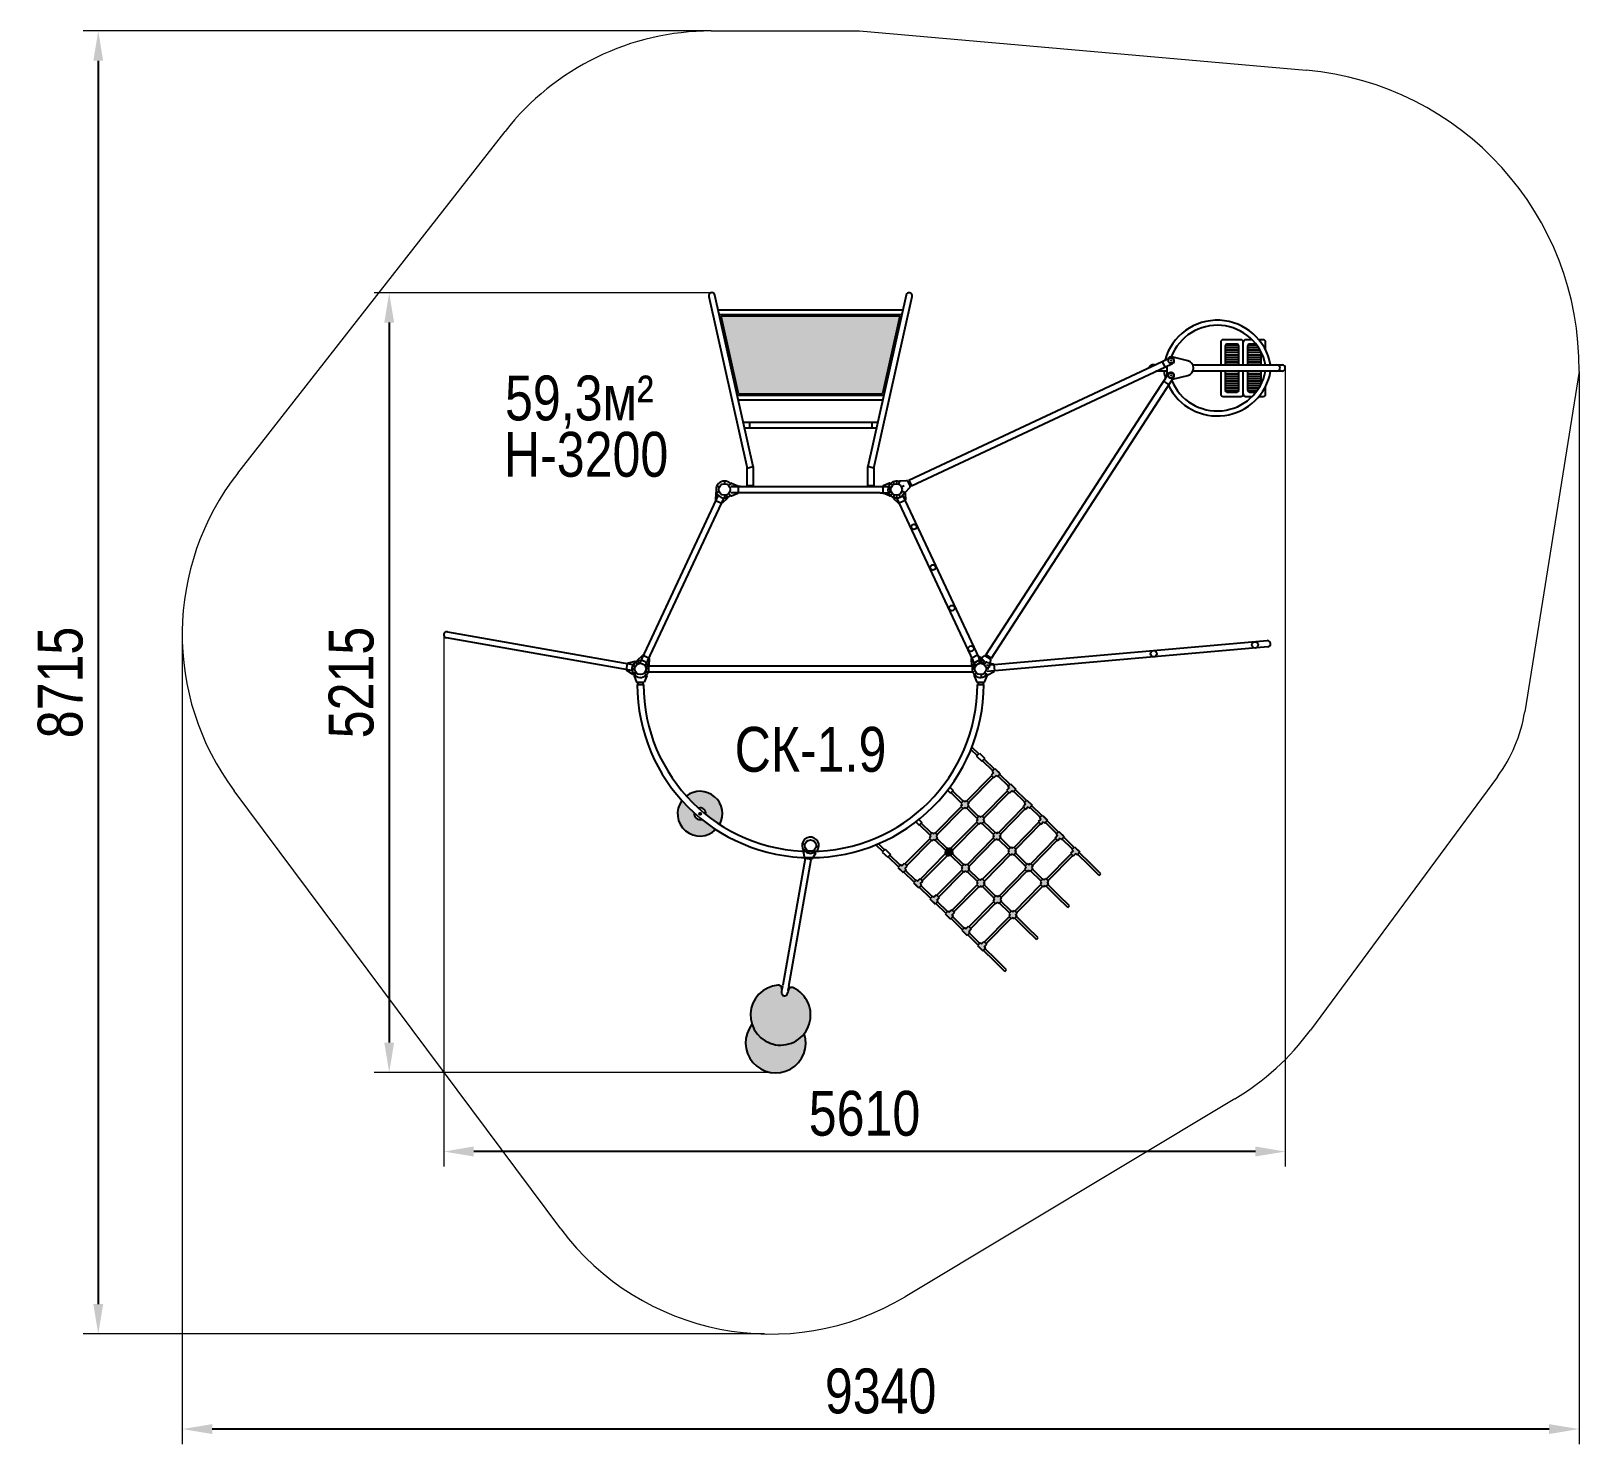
# Model space of a CAD drawing. Header units: millimetres. Extents: x -5058 to 5296, y -4404 to 5047.
import ezdxf

# ---------------------------------------------------------------- set-up
doc = ezdxf.new("R2010")
doc.units = ezdxf.units.MM
for name, color, linetype in [('DIKOM_АРТИКУЛ', 7, 'Continuous'), ('DIKOM_ЗОНА', 80, 'Continuous'), ('DIKOM_ОБЪЕКТ', 7, 'Continuous'), ('DIKOM_РАЗМЕР_ЗОНА', 7, 'Continuous'), ('DIKOM_РАЗМЕР_ОБЪЕКТА', 7, 'Continuous')]:
    doc.layers.add(name, color=color, linetype=linetype)
doc.styles.add('style1', font='arial.ttf', dxfattribs={"width": 0.8})
doc.dimstyles.new('1-50', dxfattribs={"dimtxt": 300, "dimasz": 200, "dimexe": 100, "dimexo": 0, "dimgap": 100, "dimtad": 1, "dimdec": 0, "dimtxsty": 'style1', "dimcen": 0, "dimclrd": 7, "dimclre": 7, "dimadec": 1, "dimazin": 2, "dimtfac": 1, "dimtdec": 0, "dimtmove": 0, "dimatfit": 3, "dimfxl": 0, "dimlwd": 25, "dimlwe": 18, "dimarcsym": 0})

# ---------------------------------------------------------------- blocks, each defined once
blk = doc.blocks.new('*D0')
at = {"layer": 'Defpoints', "color": 0, "transparency": 16777216}
for p in [(5296, 2769), (-4046, 1031), (-4046, -4304)]:
    blk.add_point(p, dxfattribs=at)
at = {"layer": 'DIKOM_РАЗМЕР_ЗОНА', "color": 7, "lineweight": 18, "transparency": 16777216}
for p, q in [((5296, 2769), (5296, -4404)), ((-4046, 1031), (-4046, -4404))]:
    blk.add_line(p, q, dxfattribs=at)
at = {"layer": 'DIKOM_РАЗМЕР_ЗОНА', "color": 7, "lineweight": 25, "transparency": 16777216}
blk.add_line((5096, -4304), (-3846, -4304), dxfattribs=at)
at = {"layer": 'DIKOM_РАЗМЕР_ЗОНА', "color": 7, "transparency": 16777216}
for points in [[(-3846, -4271), (-3846, -4337), (-4046, -4304)], [(5096, -4271), (5096, -4337), (5296, -4304)]]:
    blk.add_solid(points, dxfattribs=at)
at = {"layer": 'DIKOM_РАЗМЕР_ЗОНА', "color": 0, "transparency": 16777216, "insert": (625, -4051), "char_height": 300, "attachment_point": 5, "style": 'style1'}
blk.add_mtext('9340', dxfattribs=at)
blk = doc.blocks.new('*D1')
at = {"layer": 'Defpoints', "color": 0, "transparency": 16777216}
for p in [(3331, 2792), (-2296, 1011), (-2296, -2448)]:
    blk.add_point(p, dxfattribs=at)
at = {"layer": 'DIKOM_РАЗМЕР_ОБЪЕКТА', "color": 7, "lineweight": 18, "transparency": 16777216}
for p, q in [((3331, 2792), (3331, -2548)), ((-2296, 1011), (-2296, -2548))]:
    blk.add_line(p, q, dxfattribs=at)
at = {"layer": 'DIKOM_РАЗМЕР_ОБЪЕКТА', "color": 7, "lineweight": 25, "transparency": 16777216}
blk.add_line((3131, -2448), (-2096, -2448), dxfattribs=at)
at = {"layer": 'DIKOM_РАЗМЕР_ОБЪЕКТА', "color": 7, "transparency": 16777216}
for points in [[(-2096, -2414), (-2096, -2481), (-2296, -2448)], [(3131, -2414), (3131, -2481), (3331, -2448)]]:
    blk.add_solid(points, dxfattribs=at)
at = {"layer": 'DIKOM_РАЗМЕР_ОБЪЕКТА', "color": 0, "transparency": 16777216, "insert": (517, -2194), "char_height": 300, "attachment_point": 5, "style": 'style1'}
blk.add_mtext('5610', dxfattribs=at)
blk = doc.blocks.new('*D2')
at = {"layer": 'Defpoints', "color": 0, "transparency": 16777216}
for p in [(-509, 3296), (-2662, -1919), (-112, -1919)]:
    blk.add_point(p, dxfattribs=at)
at = {"layer": 'DIKOM_РАЗМЕР_ОБЪЕКТА', "color": 7, "lineweight": 18, "transparency": 16777216}
for p, q in [((-509, 3296), (-2762, 3296)), ((-112, -1919), (-2762, -1919))]:
    blk.add_line(p, q, dxfattribs=at)
at = {"layer": 'DIKOM_РАЗМЕР_ОБЪЕКТА', "color": 7, "lineweight": 25, "transparency": 16777216}
blk.add_line((-2662, 3096), (-2662, -1719), dxfattribs=at)
at = {"layer": 'DIKOM_РАЗМЕР_ОБЪЕКТА', "color": 7, "transparency": 16777216}
for points in [[(-2695, 3096), (-2629, 3096), (-2662, 3296)], [(-2695, -1719), (-2629, -1719), (-2662, -1919)]]:
    blk.add_solid(points, dxfattribs=at)
at = {"layer": 'DIKOM_РАЗМЕР_ОБЪЕКТА', "color": 0, "transparency": 16777216, "insert": (-2915, 689), "char_height": 300, "attachment_point": 5, "rotation": 90, "style": 'style1'}
blk.add_mtext('5215', dxfattribs=at)
blk = doc.blocks.new('*D3')
at = {"layer": 'Defpoints', "color": 0, "transparency": 16777216}
for p in [(-509, 5047), (-4608, -3668), (-153, -3668)]:
    blk.add_point(p, dxfattribs=at)
at = {"layer": 'DIKOM_РАЗМЕР_ЗОНА', "color": 7, "lineweight": 18, "transparency": 16777216}
for p, q in [((-509, 5047), (-4708, 5047)), ((-153, -3668), (-4708, -3668))]:
    blk.add_line(p, q, dxfattribs=at)
at = {"layer": 'DIKOM_РАЗМЕР_ЗОНА', "color": 7, "lineweight": 25, "transparency": 16777216}
blk.add_line((-4608, 4847), (-4608, -3468), dxfattribs=at)
at = {"layer": 'DIKOM_РАЗМЕР_ЗОНА', "color": 7, "transparency": 16777216}
for points in [[(-4641, 4847), (-4575, 4847), (-4608, 5047)], [(-4641, -3468), (-4575, -3468), (-4608, -3668)]]:
    blk.add_solid(points, dxfattribs=at)
at = {"layer": 'DIKOM_РАЗМЕР_ЗОНА', "color": 0, "transparency": 16777216, "insert": (-4861, 689), "char_height": 300, "attachment_point": 5, "rotation": 90, "style": 'style1'}
blk.add_mtext('8715', dxfattribs=at)

msp = doc.modelspace()

# ---------------------------------------------------------------- hatches: boundary and pattern name
at = {"layer": 'DIKOM_ЗОНА'}
h = msp.add_hatch(dxfattribs=at)
h.set_pattern_fill('LINE', scale=5)
h.set_pattern_definition([(0, (-4590, -4310), (0, 15.875), [])])
h.paths.add_polyline_path([(3019.9, 2941.8, 0.4142136), (3009.9, 2951.8), (2939.9, 2951.8, 0.4142136), (2929.9, 2941.8), (2929.9, 2812.8), (3019.9, 2812.8)])
h.paths.add_polyline_path([(3019.9, 2770.8), (2929.9, 2770.8), (2929.9, 2641.8, 0.4142136), (2939.9, 2631.8), (3009.9, 2631.8, 0.4142136), (3019.9, 2641.8)])
h.paths.add_polyline_path([(3079.9, 2641.8, 0.4142136), (3089.9, 2631.8), (3135.8, 2631.8, 0.0484476), (3169.9, 2685.5), (3169.9, 2770.8), (3079.9, 2770.8)])
h.paths.add_polyline_path([(3079.9, 2812.8), (3169.9, 2812.8), (3169.9, 2898.1, 0.0484476), (3135.8, 2951.8), (3089.9, 2951.8, 0.4142136), (3079.9, 2941.8)])
at = {"layer": 'DIKOM_ОБЪЕКТ'}
for points in [[(-441.9, 3138.3), (-326.1, 2620), (637.1, 2620), (752.9, 3138.3)], [(1063.8, -444.4), (1054, -454.4), (1072.5, -472.6), (1082.3, -462.6), (1090.9, -471), (1109.1, -452.5), (1100.6, -444.1), (1110.4, -434.1), (1091.8, -415.9), (1082, -425.8), (1073.5, -417.4), (1055.2, -436)]]:
    msp.add_hatch(color=256, dxfattribs=at).paths.add_polyline_path(points)
h = msp.add_hatch(color=256, dxfattribs=at)
h.paths.add_polyline_path([(749.2, -555.9), (767.8, -574.1), (776.3, -582.5), (794.6, -564), (786, -555.6), (802.8, -538.4), (784.3, -520.2), (767.5, -537.3), (758.9, -528.9), (740.7, -547.5)])
h.paths.add_polyline_path([(978, -360.1), (986.6, -368.5), (1004.8, -350), (996.3, -341.6), (1006.1, -331.6), (987.5, -313.4), (977.7, -323.4), (969.2, -314.9), (950.9, -333.5), (959.5, -341.9), (949.7, -351.9), (968.2, -370.1)])
h.paths.add_polyline_path([(1161.1, -119.6), (1169.7, -128), (1159.8, -138), (1178.4, -156.2), (1188.2, -146.2), (1196.8, -154.6), (1215, -136.1), (1206.4, -127.7), (1216.2, -117.7), (1197.7, -99.5), (1187.9, -109.5), (1179.3, -101)])
h.paths.add_polyline_path([(1379.9, 86), (1363.1, 68.9), (1381.6, 50.6), (1398.5, 67.8), (1407, 59.4), (1425.2, 77.9), (1416.7, 86.3), (1398.1, 104.5), (1389.6, 112.9), (1371.4, 94.4)])
h.paths.add_polyline_path([(1521, -16.2), (1502.4, 2), (1493.9, 10.5), (1475.7, -8.1), (1484.2, -16.5), (1467.4, -33.6), (1485.9, -51.8), (1502.8, -34.7), (1511.3, -43.1), (1529.5, -24.6)])
h.paths.add_polyline_path([(1302, -202), (1292.2, -211.9), (1283.6, -203.5), (1265.4, -222.1), (1274, -230.5), (1264.1, -240.5), (1282.7, -258.7), (1292.5, -248.7), (1301.1, -257.1), (1319.3, -238.6), (1310.7, -230.2), (1320.5, -220.2)])
h.paths.add_polyline_path([(888.6, -622.7), (871.8, -639.8), (863.2, -631.4), (845, -650), (853.5, -658.4), (872.1, -676.6), (880.6, -685), (898.9, -666.5), (890.3, -658.1), (907.1, -640.9)])
h.paths.add_polyline_path([(963.2, -766.1), (981.8, -784.4), (990.3, -792.8), (1008.5, -774.2), (1000, -765.8), (1016.8, -748.7), (998.3, -730.5), (981.4, -747.6), (972.9, -739.2), (954.7, -757.7)])
h.paths.add_polyline_path([(1192, -570.4), (1200.6, -578.8), (1218.8, -560.2), (1210.2, -551.8), (1220.1, -541.9), (1201.5, -523.6), (1191.7, -533.6), (1183.1, -525.2), (1164.9, -543.8), (1173.5, -552.2), (1163.7, -562.1), (1182.2, -580.4)])
h.paths.add_polyline_path([(1375.1, -329.9), (1383.6, -338.3), (1373.8, -348.3), (1392.4, -366.5), (1402.2, -356.5), (1410.8, -364.9), (1429, -346.4), (1420.4, -337.9), (1430.2, -328), (1411.7, -309.7), (1401.9, -319.7), (1393.3, -311.3)])
h.paths.add_polyline_path([(1630.7, -124), (1612.1, -105.7), (1603.6, -97.3), (1585.3, -115.9), (1593.9, -124.3), (1577.1, -141.4), (1595.6, -159.6), (1612.5, -142.5), (1621, -150.9), (1639.2, -132.4)])
h.paths.add_polyline_path([(1714.4, -242.7), (1723, -251.1), (1741.2, -232.6), (1732.6, -224.1), (1714.1, -205.9), (1705.5, -197.5), (1687.3, -216.1), (1695.9, -224.5), (1679.1, -241.6), (1697.6, -259.8)])
h.paths.add_polyline_path([(1826.4, -352.8), (1835, -361.2), (1853.2, -342.6), (1844.7, -334.2), (1826.1, -316), (1817.6, -307.6), (1799.3, -326.1), (1807.9, -334.5), (1791.1, -351.7), (1809.6, -369.9)])
h.paths.add_polyline_path([(1930, -454.5), (1938.6, -463), (1956.8, -444.4), (1948.3, -436), (1929.7, -417.8), (1921.1, -409.4), (1902.9, -427.9), (1911.5, -436.3), (1894.7, -453.4), (1913.2, -471.7)])
h.paths.add_polyline_path([(1719.8, -668.5), (1728.3, -676.9), (1746.6, -658.4), (1738, -650), (1747.8, -640), (1729.3, -621.8), (1719.4, -631.8), (1710.9, -623.4), (1692.7, -641.9), (1701.2, -650.3), (1691.4, -660.3), (1710, -678.5)])
h.paths.add_polyline_path([(1625.7, -520), (1615.9, -530), (1607.3, -521.6), (1589.1, -540.1), (1597.6, -548.5), (1587.8, -558.5), (1606.4, -576.7), (1616.2, -566.7), (1624.7, -575.2), (1643, -556.6), (1634.4, -548.2), (1644.2, -538.2)])
h.paths.add_polyline_path([(1513.7, -409.9), (1503.8, -419.9), (1495.3, -411.5), (1477.1, -430), (1485.6, -438.5), (1475.8, -448.4), (1494.3, -466.7), (1504.2, -456.7), (1512.7, -465.1), (1530.9, -446.5), (1522.4, -438.1), (1532.2, -428.1)])
h.paths.add_polyline_path([(1294, -670.6), (1302.6, -679), (1320.8, -660.4), (1312.2, -652), (1322, -642), (1303.5, -623.8), (1293.7, -633.8), (1285.1, -625.4), (1266.9, -643.9), (1275.4, -652.4), (1265.6, -662.3), (1284.2, -680.6)])
h.paths.add_polyline_path([(1406, -780.6), (1414.6, -789.1), (1432.8, -770.5), (1424.2, -762.1), (1434, -752.1), (1415.5, -733.9), (1405.7, -743.9), (1397.1, -735.5), (1378.9, -754), (1387.5, -762.4), (1377.7, -772.4), (1396.2, -790.6)])
h.paths.add_polyline_path([(1491.1, -864.2), (1481.2, -874.2), (1499.8, -892.4), (1509.6, -882.4), (1518.2, -890.8), (1536.4, -872.3), (1527.8, -863.9), (1537.6, -853.9), (1519.1, -835.7), (1509.3, -845.7), (1500.7, -837.2), (1482.5, -855.8)])
h.paths.add_polyline_path([(1317.6, -1077.9), (1334.4, -1060.8), (1315.8, -1042.5), (1299, -1059.6), (1290.5, -1051.2), (1272.2, -1069.8), (1280.8, -1078.2), (1299.3, -1096.4), (1307.9, -1104.8), (1326.1, -1086.3)])
h.paths.add_polyline_path([(1195.4, -957.9), (1186.9, -949.5), (1168.6, -968), (1177.2, -976.4), (1195.8, -994.6), (1204.3, -1003), (1222.5, -984.5), (1214, -976.1), (1230.8, -959), (1212.3, -940.7)])
h.paths.add_polyline_path([(1100.2, -830.7), (1083.4, -847.8), (1074.9, -839.4), (1056.6, -857.9), (1065.2, -866.3), (1083.7, -884.6), (1092.3, -893), (1110.5, -874.4), (1102, -866), (1118.8, -848.9)])
h = msp.add_hatch(color=256, dxfattribs=at)
h.paths.add_polyline_path([(-451.3, -260.7), (-444.6, -246.7), (-439.4, -232.2), (-435.7, -217.1), (-433.5, -201.8), (-433, -186.3), (-434, -170.9), (-436.6, -155.6), (-440.8, -140.7), (-446.5, -126.3), (-453.7, -112.6), (-462.3, -99.6), (-472.1, -87.7), (-483.1, -76.8), (-495.2, -67.1), (-508.2, -58.7), (-522, -51.7), (-536.4, -46.1), (-551.4, -42.1), (-566.7, -39.6), (-582.1, -38.7), (-597.6, -39.4), (-612.9, -41.7), (-627.9, -45.6), (-642.4, -51), (-656.3, -57.9), (-669.4, -66.1), (-674.7, -70), (-645.9, -100.9), (-615.9, -130.7), (-594.6, -150.5), (-586.8, -148.9), (-578.8, -148.9), (-571, -150.5), (-563.6, -153.7), (-557.1, -158.2), (-551.5, -164), (-547.2, -170.7), (-544.4, -178.2), (-543, -186.1), (-543.3, -194), (-543.3, -194.2), (-509.9, -220.1), (-475.5, -244.6)])
h.paths.add_polyline_path([(-570.1, -226.6), (-577.9, -228.4), (-585.9, -228.6), (-593.8, -227.2), (-601.2, -224.3), (-607.9, -220), (-613.6, -214.4), (-618.1, -207.8), (-621.2, -200.4), (-622.8, -192.6), (-622.7, -184.6), (-622.4, -182), (-653.7, -152.5), (-684, -121.9), (-704.1, -100.2), (-712.5, -113.2), (-719.6, -126.9), (-725.3, -141.4), (-729.4, -156.3), (-732, -171.6), (-732.9, -187), (-732.3, -202.5), (-730.1, -217.8), (-726.3, -232.8), (-721, -247.4), (-714.2, -261.3), (-706, -274.4), (-696.6, -286.7), (-685.8, -297.9), (-674, -307.9), (-661.3, -316.7), (-647.7, -324), (-633.4, -330), (-618.5, -334.4), (-603.3, -337.3), (-587.9, -338.6), (-572.4, -338.3), (-557, -336.5), (-541.9, -333), (-527.3, -328), (-513.2, -321.5), (-499.9, -313.6), (-487.4, -304.4), (-476.5, -294.4), (-512.2, -270.3), (-546.9, -244.8)])
h = msp.add_hatch(color=256, dxfattribs=at)
h.paths.add_polyline_path([(114.5, -1658.7), (124.9, -1644), (133.9, -1628.5), (141.6, -1612.3), (147.7, -1595.4), (152.3, -1578.1), (155.3, -1560.4), (156.8, -1542.5), (156.7, -1524.6), (154.9, -1506.7), (151.6, -1489.1), (146.7, -1471.8), (140.3, -1455.1), (132.5, -1439), (123.2, -1423.6), (112.6, -1409.1), (100.7, -1395.7), (87.7, -1383.3), (73.7, -1372.1), (58.7, -1362.3), (42.9, -1353.8), (41.2, -1353), (35.1, -1351), (28.8, -1350.6), (22.7, -1351.9), (17, -1354.6), (12.1, -1358.7), (8.5, -1363.8), (6.2, -1369.7), (5.9, -1371.2), (3.7, -1383.8), (3.7, -1383.8), (1.8, -1390.4), (-1.3, -1396.3), (-5.5, -1401.1), (-10.4, -1404.5), (-15.8, -1406.3), (-21.3, -1406.3), (-26.5, -1404.6), (-31, -1401.2), (-34.6, -1396.4), (-37, -1390.6), (-38.1, -1384), (-37.8, -1377.2), (-37.7, -1376.6), (-35.4, -1364), (-35.1, -1357.6), (-36.4, -1351.5), (-39.2, -1345.8), (-43.3, -1341), (-48.5, -1337.4), (-54.5, -1335.2), (-60.7, -1334.6), (-62.3, -1334.7), (-80.1, -1337.1), (-97.6, -1341.1), (-114.6, -1346.6), (-131.2, -1353.6), (-147, -1362.1), (-162, -1371.9), (-176, -1383), (-189.1, -1395.4), (-200.9, -1408.8), (-211.6, -1423.3), (-220.9, -1438.6), (-228.8, -1454.7), (-235.2, -1471.5), (-240.1, -1488.7), (-243.5, -1506.3), (-245.2, -1524.2), (-245.4, -1542.1), (-244, -1560), (-241, -1577.7), (-236.4, -1595), (-230.3, -1611.9), (-222.7, -1628.2), (-213.7, -1643.7), (-203.4, -1658.4), (-191.8, -1672), (-179, -1684.6), (-165.2, -1696), (-150.4, -1706.2), (-134.7, -1714.9), (-118.3, -1722.3), (-101.4, -1728.1), (-84, -1732.4), (-66.2, -1735.2), (-48.3, -1736.3), (-30.4, -1735.9), (-12.6, -1733.9), (5, -1730.2), (22.2, -1725.1), (38.8, -1718.4), (54.8, -1710.3), (70, -1700.7), (84.3, -1689.9), (97.6, -1677.8), (109.7, -1664.6)])
h.paths.add_polyline_path([(114.5, -1658.7), (102.9, -1672.3), (90.1, -1684.9), (76.2, -1696.3), (61.4, -1706.4), (45.7, -1715.1), (29.4, -1722.4), (12.4, -1728.2), (-5, -1732.5), (-22.8, -1735.2), (-40.7, -1736.3), (-58.6, -1735.9), (-76.4, -1733.8), (-94, -1730.1), (-111.2, -1724.9), (-127.8, -1718.2), (-143.8, -1710.1), (-159, -1700.5), (-173.2, -1689.6), (-186.5, -1677.5), (-198.6, -1664.3), (-209.5, -1650.1), (-219.1, -1634.9), (-227.3, -1618.9), (-234, -1602.3), (-235.8, -1596.9), (-246.2, -1611.5), (-255.2, -1627), (-262.8, -1643.3), (-269, -1660.1), (-273.6, -1677.5), (-276.6, -1695.2), (-278.1, -1713), (-277.9, -1731), (-276.2, -1748.8), (-272.9, -1766.5), (-268, -1783.7), (-261.6, -1800.5), (-253.7, -1816.6), (-244.5, -1832), (-233.9, -1846.4), (-222, -1859.9), (-209, -1872.3), (-195, -1883.4), (-180, -1893.3), (-164.2, -1901.8), (-147.7, -1908.8), (-130.6, -1914.4), (-113.1, -1918.4), (-95.4, -1920.8), (-77.5, -1921.7), (-59.5, -1920.9), (-41.7, -1918.5), (-24.2, -1914.6), (-7.2, -1909.2), (9.4, -1902.2), (25.2, -1893.8), (40.3, -1884), (54.4, -1872.9), (67.4, -1860.6), (79.3, -1847.2), (90, -1832.8), (99.3, -1817.4), (107.3, -1801.4), (113.7, -1784.6), (118.7, -1767.4), (122.1, -1749.8), (123.9, -1731.9), (124.2, -1714), (122.8, -1696.1), (119.8, -1678.4), (115.3, -1661.1)])

# ---------------------------------------------------------------- linework, layer by layer
at = {"layer": 'DIKOM_ЗОНА', "color": 3, "lineweight": 15}
for p, q in [((-509, 5046.6), (483.2, 5046.6)), ((483.2, 5046.6), (3471.1, 4784.1)), ((-3674.9, 2089.4), (-1887.4, 4374.8)), ((5295.9, 2768.6), (4932.7, 493.6)), ((4749.7, 57.4), (3500.3, -1635.2)), ((-1514.9, -2964.7), (-3699.4, -34.8)), ((2992.8, -2096.4), (788.5, -3419.2))]:
    msp.add_line(p, q, dxfattribs=at)
for centre, radius, start, end in [((-509, 3296.6), 1750, 90, 141.96838), ((3296.1, 2791.8), 2000, 359.33613, 84.97939), ((-2296.5, 1011.3), 1750, 141.96838, 216.7088), ((3945.2, 651.3), 1000, 323.56612, 350.92783), ((2092.4, -595.8), 1750, 300.96732, 323.56612), ((-111.9, -1918.6), 1750, 216.7088, 300.96732)]:
    msp.add_arc(centre, radius, start, end, dxfattribs=at)
at = {"layer": 'DIKOM_ОБЪЕКТ'}
for p, q in [((-524.8, 3271), (-268.5, 2123.4)), ((-227.5, 2132.6), (-483.8, 3280.2)), ((794.8, 3280.2), (538.5, 2132.6)), ((579.5, 2123.4), (835.8, 3271)), ((-461.8, 3181.8), (772.8, 3181.8)), ((765.3, 3148.3), (-454.3, 3148.3)), ((752.9, 3138.3), (-441.9, 3138.3)), ((-326.1, 2620), (-441.9, 3138.3)), ((752.9, 3138.3), (637.1, 2620)), ((2899.9, 2965.8), (2899.9, 2812.8)), ((3033.9, 2981.8), (2915.9, 2981.8)), ((2929.9, 2941.8), (2929.9, 2812.8)), ((3009.9, 2951.8), (2939.9, 2951.8)), ((3019.9, 2812.8), (3019.9, 2941.8)), ((3049.9, 2812.8), (3049.9, 2965.8)), ((3109.2, 2981.8), (3065.9, 2981.8)), ((3079.9, 2812.8), (3079.9, 2941.8)), ((3135.8, 2951.8), (3089.9, 2951.8)), ((3183.9, 2981.8), (3154.6, 2981.8)), ((3199.9, 2913), (3199.9, 2965.8)), ((813, 2041.4), (2507.4, 2836.8)), ((830.9, 2003.4), (2525.7, 2799)), ((2456.2, 2812.8), (2440.8, 2812.8)), ((2507.4, 2836.8), (2558.5, 2860.8)), ((2507.9, 2837), (2525.7, 2799)), ((2519.4, 2812.8), (2519.3, 2812.8)), ((2525.7, 2799), (2576.3, 2822.8)), ((2542.4, 2741.8), (2542.4, 2806.8)), ((2679.2, 2840.4), (2573.3, 2866.1)), ((2712.8, 2812.8), (3310.2, 2812.8)), ((3169.9, 2812.8), (3169.9, 2898.1)), ((2423.5, 2558.8), (2549.8, 2753.2)), ((2458.4, 2535.4), (2585, 2730.3)), ((2542.4, 2770.8), (2465.6, 2770.8)), ((2553.4, 2681.7), (2518.2, 2704.6)), ((2577.3, 2718.4), (2679.2, 2743.2)), ((3310.2, 2770.8), (2712.8, 2770.8)), ((2899.9, 2770.8), (2899.9, 2617.8)), ((2929.9, 2770.8), (2929.9, 2641.8)), ((3019.9, 2641.8), (3019.9, 2770.8)), ((3049.9, 2617.8), (3049.9, 2770.8)), ((3079.9, 2641.8), (3079.9, 2770.8)), ((3169.9, 2685.5), (3169.9, 2770.8)), ((-334.1, 2610), (645.1, 2610)), ((-326.1, 2620), (637.1, 2620)), ((2915.9, 2601.8), (3033.9, 2601.8)), ((2939.9, 2631.8), (3009.9, 2631.8)), ((3065.9, 2601.8), (3109.2, 2601.8)), ((3089.9, 2631.8), (3135.8, 2631.8)), ((3154.6, 2601.8), (3183.9, 2601.8)), ((3199.9, 2617.8), (3199.9, 2670.6)), ((637.6, 2576.5), (-326.6, 2576.5)), ((1330.4, 875.6), (2423.5, 2558.8)), ((1365.6, 852.8), (2458.4, 2535.4)), ((604.2, 2426.9), (-293.2, 2426.9)), ((-285.7, 2393.4), (596.7, 2393.4)), ((-253.1, 2426.9), (-253.1, 2393.4)), ((566.1, 2426.9), (566.1, 2393.4)), ((-269, 2123.3), (-227, 2132.7)), ((-269, 2123.3), (-269, 2005.5)), ((-227, 2132.7), (-227, 2005.5)), ((580, 2123.3), (538, 2132.7)), ((538, 2132.7), (538, 2005.5)), ((580, 2123.3), (580, 2005.5)), ((-470.7, 2003.5), (-453.9, 1995.6)), ((-419.5, 2036), (-419.5, 2017.5)), ((-378, 2021), (-392.6, 2006.4)), ((-376.5, 2000.5), (687.5, 2000.5)), ((-311.5, 2000.5), (-376.5, 2000.5)), ((-373.6, 2021.9), (-331, 2004.5)), ((-328.5, 2000.8), (-328.5, 1958.2)), ((-269, 2070.5), (-269, 2005.5)), ((-269, 2005.5), (-227, 2005.5)), ((-264.7, 2005.5), (-264.7, 2000.5)), ((-231.2, 2005.5), (-264.7, 2005.5)), ((-231.2, 2005.5), (-231.2, 2000.5)), ((-227, 2070.5), (-227, 2005.5)), ((538, 2070.5), (538, 2005.5)), ((580, 2005.5), (538, 2005.5)), ((542.2, 2005.5), (542.2, 2000.5)), ((542.2, 2005.5), (575.7, 2005.5)), ((575.7, 2005.5), (575.7, 2000.5)), ((580, 2070.5), (580, 2005.5)), ((639.5, 2000.8), (639.5, 1958.2)), ((684.6, 2021.9), (642, 2004.5)), ((687.5, 1958.5), (687.5, 2000.5)), ((689, 2021), (703.6, 2006.4)), ((706.5, 2030.6), (714.4, 2013.9)), ((730.5, 2036), (730.5, 2017.5)), ((750.4, 2034.7), (743.4, 2015.2)), ((754, 2037.4), (800, 2039.8)), ((781.7, 2003.5), (764.9, 1995.6)), ((790, 1960.6), (821.3, 1994.5)), ((803.8, 2037.5), (821.9, 1998.9)), ((805.8, 2033.3), (814.8, 2037.6)), ((813, 2041.4), (830.9, 2003.4)), ((820, 2003), (829, 2007.3)), ((-460.8, 1940.9), (-987.6, 817.1)), ((-949.5, 799.3), (-422.7, 1923.1)), ((-477.4, 1956), (-479.7, 1910)), ((-477.4, 1906.1), (-438.8, 1888.1)), ((-474.7, 1959.5), (-455.2, 1966.6)), ((-400.6, 1920), (-434.4, 1888.7)), ((-419.5, 1941.5), (-419.5, 1923)), ((-399.5, 1924.3), (-406.6, 1943.8)), ((-378, 1938), (-392.6, 1952.6)), ((-311.5, 1958.5), (-376.5, 1958.5)), ((-373.6, 1937.1), (-331, 1954.5)), ((155.5, 1958.5), (-311.5, 1958.5)), ((622.5, 1958.5), (155.5, 1958.5)), ((622.5, 1958.5), (687.5, 1958.5)), ((684.6, 1937.1), (642, 1954.5)), ((696.1, 1963.4), (679.3, 1955.5)), ((689, 1938), (703.6, 1952.6)), ((710.5, 1924.3), (717.6, 1943.8)), ((711.6, 1920), (745.4, 1888.7)), ((730.5, 1941.5), (730.5, 1923)), ((1260.5, 799.3), (733.7, 1923.1)), ((746.6, 1945.1), (754.5, 1928.4)), ((788.4, 1906.1), (749.8, 1888.1)), ((785.7, 1959.5), (766.2, 1966.6)), ((785.7, 1959.6), (766.2, 1966.6)), ((771.8, 1940.9), (1298.6, 817.1)), ((788.4, 1956), (790.7, 1910)), ((-1028, 766.3), (-2279.4, 987)), ((-2272.2, 1028.3), (-1020.7, 807.6)), ((1334, 804.2), (3210.6, 968.9)), ((-1019.8, 829.2), (-1064.8, 819.5)), ((-1002, 834.7), (-994.9, 815.2)), ((-1000.9, 839), (-967.1, 870.3)), ((-962.7, 870.9), (-924.1, 852.9)), ((-924.1, 803), (-921.8, 849)), ((1235.1, 803), (1232.8, 849)), ((1273.7, 870.9), (1235.1, 852.9)), ((1311.9, 839), (1278.1, 870.3)), ((1280.8, 837), (1285.1, 816.7)), ((1282.4, 841.1), (1320.2, 867.4)), ((1313, 834.7), (1305.9, 815.2)), ((1360.4, 844.2), (1324.7, 867.4)), ((1328.5, 864.9), (1334, 873.3)), ((1365.6, 852.8), (1330.4, 875.6)), ((3214.3, 927.1), (1337.7, 762.3)), ((1353.5, 794.9), (1362.2, 840.1)), ((1356.6, 846.7), (1362.1, 855.1)), ((-1075.3, 774.3), (-1067.9, 816.3)), ((-1034.5, 745.7), (-1073.5, 770.2)), ((-1020, 779.5), (-1038.5, 779.5)), ((-1033.2, 803.5), (-1016.4, 795.6)), ((-1030.1, 745.8), (-1013.1, 757.7)), ((-1024.4, 733.6), (-1007, 691)), ((-1023.5, 738), (-1008.9, 752.6)), ((-1015.7, 827.6), (-1003.8, 810.6)), ((-939.6, 733.6), (-957, 691)), ((-940.5, 738), (-955.1, 752.6)), ((-947.6, 763.4), (-930.8, 755.5)), ((-926.8, 799.5), (-946.3, 792.4)), ((-925.5, 779.5), (-944, 779.5)), ((-939, 800.5), (1250, 800.5)), ((1250, 758.5), (-939, 758.5)), ((1255, 779.5), (1236.5, 779.5)), ((1237.8, 799.5), (1257.3, 792.4)), ((1250.6, 733.6), (1268, 691)), ((1251.5, 738), (1266.1, 752.6)), ((1296.3, 741.6), (1297.9, 723.2)), ((1330.8, 824.5), (1317.4, 808.6)), ((1335.4, 733.6), (1318, 691)), ((1334.5, 738), (1319.9, 752.6)), ((1338, 741.7), (1322.1, 755.1)), ((1350.5, 791.7), (1330.2, 787.4)), ((1349.5, 779.5), (1331, 779.5)), ((1335, 825.7), (1379, 812.1)), ((1342.4, 741.3), (1383.4, 762.3)), ((1381.8, 808.7), (1385.5, 766.2)), ((-960.7, 688.5), (-1003.3, 688.5)), ((-1003, 676.5), (-961, 676.5)), ((-998.8, 688.5), (-998.8, 676.5)), ((-965.2, 688.5), (-965.2, 676.5)), ((1314.3, 688.5), (1271.7, 688.5)), ((1272, 676.5), (1314, 676.5)), ((1276.2, 688.5), (1276.2, 676.5)), ((1309.8, 688.5), (1309.8, 676.5)), ((1229.1, 241.2), (1270.4, 200.6)), ((1235.5, 257.3), (1281.6, 212)), ((1266.9, 197.1), (1285.1, 215.6)), ((1285.1, 215.6), (1320.8, 180.6)), ((1266.9, 197.1), (1302.5, 162)), ((1302.5, 162), (1320.8, 180.6)), ((1374.9, 98), (1306, 165.6)), ((1386.1, 109.4), (1317.3, 177)), ((1371.4, 94.4), (1389.6, 112.9)), ((1389.6, 112.9), (1425.2, 77.9)), ((1398.1, 104.5), (1416.7, 86.3)), ((1201.3, -103), (1366.7, 65.4)), ((1378.1, 54.1), (1212.7, -114.2)), ((1379.9, 86), (1363.1, 68.9)), ((1363.1, 68.9), (1381.6, 50.6)), ((1371.4, 94.4), (1379.9, 86)), ((1398.5, 67.8), (1381.6, 50.6)), ((1398.5, 67.8), (1407, 59.4)), ((1407, 59.4), (1425.2, 77.9)), ((1479.2, -4.5), (1410.5, 62.9)), ((1490.4, 6.9), (1421.7, 74.3)), ((1475.7, -8.1), (1493.9, 10.5)), ((1493.9, 10.5), (1529.5, -24.6)), ((1502.4, 2), (1521, -16.2)), ((1072, -32.1), (1092.3, -52)), ((1087.8, -11.2), (1110.5, -33.4)), ((1110.5, -33.4), (1092.3, -52)), ((1164.6, -116), (1095.8, -48.4)), ((1175.8, -104.6), (1107, -37)), ((1179.3, -101), (1161.1, -119.6)), ((1179.3, -101), (1187.9, -109.5)), ((1187.9, -109.5), (1197.7, -99.5)), ((1197.7, -99.5), (1216.2, -117.7)), ((1305.6, -205.5), (1471, -37.1)), ((1482.4, -48.3), (1317, -216.7)), ((1484.2, -16.5), (1467.4, -33.6)), ((1467.4, -33.6), (1485.9, -51.8)), ((1475.7, -8.1), (1484.2, -16.5)), ((1502.8, -34.7), (1485.9, -51.8)), ((1502.8, -34.7), (1511.3, -43.1)), ((1511.3, -43.1), (1529.5, -24.6)), ((1588.9, -112.3), (1514.8, -39.6)), ((1600.1, -100.9), (1526, -28.2)), ((1585.3, -115.9), (1603.6, -97.3)), ((1603.6, -97.3), (1639.2, -132.4)), ((-591, -188.7), (-587, -181.7)), ((-587, -195.7), (-591, -188.7)), ((-587, -181.7), (-578.9, -181.7)), ((-578.9, -195.7), (-587, -195.7)), ((-578.9, -181.7), (-574.9, -188.7)), ((-574.9, -188.7), (-578.9, -195.7)), ((991.1, -316.9), (1163.4, -141.5)), ((1174.8, -152.7), (1002.5, -328.1)), ((1169.7, -128), (1159.8, -138)), ((1159.8, -138), (1178.4, -156.2)), ((1161.1, -119.6), (1169.7, -128)), ((1188.2, -146.2), (1178.4, -156.2)), ((1188.2, -146.2), (1196.8, -154.6)), ((1215, -136.1), (1196.8, -154.6)), ((1268.9, -218.5), (1200.3, -151.1)), ((1206.4, -127.7), (1216.2, -117.7)), ((1206.4, -127.7), (1215, -136.1)), ((1280.1, -207.1), (1211.5, -139.7)), ((1283.6, -203.5), (1265.4, -222.1)), ((1283.6, -203.5), (1292.2, -211.9)), ((1292.2, -211.9), (1302, -202)), ((1302, -202), (1320.5, -220.2)), ((1415.2, -313.2), (1580.7, -144.9)), ((1592.1, -156.1), (1426.7, -324.5)), ((1593.9, -124.3), (1577.1, -141.4)), ((1577.1, -141.4), (1595.6, -159.6)), ((1585.3, -115.9), (1593.9, -124.3)), ((1612.5, -142.5), (1595.6, -159.6)), ((1612.1, -105.7), (1630.7, -124)), ((1612.5, -142.5), (1621, -150.9)), ((1621, -150.9), (1639.2, -132.4)), ((1690.8, -212.5), (1624.5, -147.3)), ((1702, -201.1), (1635.7, -135.9)), ((1687.3, -216.1), (1705.5, -197.5)), ((1705.5, -197.5), (1741.2, -232.6)), ((1714.1, -205.9), (1732.6, -224.1)), ((859.4, -243.6), (882.1, -265.9)), ((864.7, -212.3), (865, -212.6)), ((880.1, -227.4), (900.3, -247.3)), ((900.3, -247.3), (882.1, -265.9)), ((954.4, -329.9), (885.6, -262.3)), ((965.6, -318.5), (896.8, -250.9)), ((1095.4, -419.4), (1267.7, -244)), ((1279.1, -255.2), (1106.8, -430.6)), ((1274, -230.5), (1264.1, -240.5)), ((1264.1, -240.5), (1282.7, -258.7)), ((1265.4, -222.1), (1274, -230.5)), ((1292.5, -248.7), (1282.7, -258.7)), ((1292.5, -248.7), (1301.1, -257.1)), ((1319.3, -238.6), (1301.1, -257.1)), ((1378.6, -326.3), (1304.6, -253.6)), ((1310.7, -230.2), (1320.5, -220.2)), ((1310.7, -230.2), (1319.3, -238.6)), ((1389.8, -314.9), (1315.8, -242.1)), ((1401.9, -319.7), (1411.7, -309.7)), ((1411.7, -309.7), (1430.2, -328)), ((1517.2, -413.4), (1682.6, -245.1)), ((1694, -256.3), (1528.6, -424.6)), ((1695.9, -224.5), (1679.1, -241.6)), ((1679.1, -241.6), (1697.6, -259.8)), ((1687.3, -216.1), (1695.9, -224.5)), ((1714.4, -242.7), (1697.6, -259.8)), ((1714.4, -242.7), (1723, -251.1)), ((1723, -251.1), (1741.2, -232.6)), ((1802.8, -322.6), (1726.5, -247.5)), ((1814.1, -311.1), (1737.7, -236.1)), ((1799.3, -326.1), (1817.6, -307.6)), ((1817.6, -307.6), (1853.2, -342.6)), ((118.1, -395.4), (99.9, -392.2)), ((211.1, -411.8), (192.9, -408.6)), ((593.6, -396), (639.7, -441.3)), ((609.6, -389.3), (650.9, -429.8)), ((787.8, -523.7), (953.2, -355.4)), ((964.7, -366.6), (799.3, -534.9)), ((959.5, -341.9), (949.7, -351.9)), ((949.7, -351.9), (968.2, -370.1)), ((969.2, -314.9), (950.9, -333.5)), ((950.9, -333.5), (959.5, -341.9)), ((978, -360.1), (968.2, -370.1)), ((969.2, -314.9), (977.7, -323.4)), ((977.7, -323.4), (987.5, -313.4)), ((978, -360.1), (986.6, -368.5)), ((1004.8, -350), (986.6, -368.5)), ((987.5, -313.4), (1006.1, -331.6)), ((1058.7, -432.4), (990.1, -365)), ((996.3, -341.6), (1006.1, -331.6)), ((996.3, -341.6), (1004.8, -350)), ((1070, -421), (1001.3, -353.6)), ((1205.1, -527.1), (1377.4, -351.8)), ((1388.8, -363), (1216.5, -538.3)), ((1383.6, -338.3), (1373.8, -348.3)), ((1373.8, -348.3), (1392.4, -366.5)), ((1393.3, -311.3), (1375.1, -329.9)), ((1375.1, -329.9), (1383.6, -338.3)), ((1402.2, -356.5), (1392.4, -366.5)), ((1393.3, -311.3), (1401.9, -319.7)), ((1402.2, -356.5), (1410.8, -364.9)), ((1429, -346.4), (1410.8, -364.9)), ((1480.6, -426.5), (1414.3, -361.3)), ((1420.4, -337.9), (1430.2, -328)), ((1420.4, -337.9), (1429, -346.4)), ((1491.8, -415.1), (1425.5, -349.9)), ((1495.3, -411.5), (1477.1, -430)), ((1495.3, -411.5), (1503.8, -419.9)), ((1503.8, -419.9), (1513.7, -409.9)), ((1513.7, -409.9), (1532.2, -428.1)), ((1629.2, -523.5), (1794.6, -355.2)), ((1806.1, -366.4), (1640.6, -534.7)), ((1807.9, -334.5), (1791.1, -351.7)), ((1791.1, -351.7), (1809.6, -369.9)), ((1799.3, -326.1), (1807.9, -334.5)), ((1826.4, -352.8), (1809.6, -369.9)), ((1826.1, -316), (1844.7, -334.2)), ((1826.4, -352.8), (1835, -361.2)), ((1835, -361.2), (1853.2, -342.6)), ((1906.4, -424.3), (1838.5, -357.6)), ((1917.6, -412.9), (1849.7, -346.2)), ((1902.9, -427.9), (1921.1, -409.4)), ((1921.1, -409.4), (1956.8, -444.4)), ((119, -488), (-30.2, -1334.4)), ((11.1, -1341.7), (160.4, -495.3)), ((105.8, -439.8), (115.5, -484.8)), ((107.4, -435.7), (124.4, -423.8)), ((160.7, -495.3), (118.7, -487.9)), ((189.3, -454.5), (164.8, -493.5)), ((189.2, -450.1), (177.3, -433.1)), ((654.4, -426.3), (636.2, -444.8)), ((636.2, -444.8), (671.9, -479.9)), ((654.4, -426.3), (690.1, -461.3)), ((690.1, -461.3), (671.9, -479.9)), ((744.2, -543.9), (675.4, -476.3)), ((755.4, -532.5), (686.6, -464.9)), ((892.1, -626.2), (1057.5, -457.9)), ((1069, -469.1), (903.6, -637.4)), ((1063.8, -444.4), (1054, -454.4)), ((1054, -454.4), (1072.5, -472.6)), ((1073.5, -417.4), (1055.2, -436)), ((1055.2, -436), (1063.8, -444.4)), ((1082.3, -462.6), (1072.5, -472.6)), ((1073.5, -417.4), (1082, -425.8)), ((1082, -425.8), (1091.8, -415.9)), ((1082.3, -462.6), (1090.9, -471)), ((1109.1, -452.5), (1090.9, -471)), ((1091.8, -415.9), (1110.4, -434.1)), ((1168.4, -540.2), (1094.4, -467.5)), ((1100.6, -444.1), (1110.4, -434.1)), ((1100.6, -444.1), (1109.1, -452.5)), ((1179.6, -528.8), (1105.6, -456)), ((1307, -627.3), (1479.4, -451.9)), ((1490.8, -463.2), (1318.5, -638.5)), ((1485.6, -438.5), (1475.8, -448.4)), ((1475.8, -448.4), (1494.3, -466.7)), ((1477.1, -430), (1485.6, -438.5)), ((1504.2, -456.7), (1494.3, -466.7)), ((1504.2, -456.7), (1512.7, -465.1)), ((1530.9, -446.5), (1512.7, -465.1)), ((1592.6, -536.5), (1516.2, -461.5)), ((1522.4, -438.1), (1532.2, -428.1)), ((1522.4, -438.1), (1530.9, -446.5)), ((1603.8, -525.1), (1527.4, -450.1)), ((1732.8, -625.3), (1898.2, -456.9)), ((1909.6, -468.2), (1744.2, -636.5)), ((1911.5, -436.3), (1894.7, -453.4)), ((1894.7, -453.4), (1913.2, -471.7)), ((1902.9, -427.9), (1911.5, -436.3)), ((1930, -454.5), (1913.2, -471.7)), ((1929.7, -417.8), (1948.3, -436)), ((1930, -454.5), (1938.6, -463)), ((1938.6, -463), (1956.8, -444.4)), ((2016.8, -532.8), (1942.1, -459.4)), ((2028, -521.4), (1953.3, -448)), ((758.9, -528.9), (740.7, -547.5)), ((740.7, -547.5), (776.3, -582.5)), ((749.2, -555.9), (767.8, -574.1)), ((758.9, -528.9), (767.5, -537.3)), ((767.5, -537.3), (784.3, -520.2)), ((794.6, -564), (776.3, -582.5)), ((848.5, -646.4), (779.8, -579)), ((784.3, -520.2), (802.8, -538.4)), ((786, -555.6), (802.8, -538.4)), ((786, -555.6), (794.6, -564)), ((859.7, -635), (791.1, -567.5)), ((1001.8, -734), (1167.2, -565.7)), ((1178.6, -576.9), (1013.2, -745.2)), ((1173.5, -552.2), (1163.7, -562.1)), ((1163.7, -562.1), (1182.2, -580.4)), ((1183.1, -525.2), (1164.9, -543.8)), ((1164.9, -543.8), (1173.5, -552.2)), ((1192, -570.4), (1182.2, -580.4)), ((1183.1, -525.2), (1191.7, -533.6)), ((1191.7, -533.6), (1201.5, -523.6)), ((1192, -570.4), (1200.6, -578.8)), ((1218.8, -560.2), (1200.6, -578.8)), ((1201.5, -523.6), (1220.1, -541.9)), ((1270.4, -640.4), (1204.1, -575.2)), ((1210.2, -551.8), (1220.1, -541.9)), ((1210.2, -551.8), (1218.8, -560.2)), ((1281.6, -629), (1215.3, -563.8)), ((1419.1, -737.4), (1591.4, -562)), ((1602.8, -573.2), (1430.5, -748.6)), ((1597.6, -548.5), (1587.8, -558.5)), ((1587.8, -558.5), (1606.4, -576.7)), ((1607.3, -521.6), (1589.1, -540.1)), ((1589.1, -540.1), (1597.6, -548.5)), ((1616.2, -566.7), (1606.4, -576.7)), ((1607.3, -521.6), (1615.9, -530)), ((1615.9, -530), (1625.7, -520)), ((1616.2, -566.7), (1624.7, -575.2)), ((1643, -556.6), (1624.7, -575.2)), ((1625.7, -520), (1644.2, -538.2)), ((1696.2, -638.3), (1628.2, -571.6)), ((1634.4, -548.2), (1644.2, -538.2)), ((1634.4, -548.2), (1643, -556.6)), ((1707.4, -626.9), (1639.5, -560.2)), ((2086.8, -601.5), (2016.8, -532.8)), ((2098, -590.1), (2028, -521.4)), ((2086.8, -601.5), (2098, -590.1)), ((863.2, -631.4), (845, -650)), ((845, -650), (880.6, -685)), ((853.5, -658.4), (872.1, -676.6)), ((863.2, -631.4), (871.8, -639.8)), ((871.8, -639.8), (888.6, -622.7)), ((898.9, -666.5), (880.6, -685)), ((958.2, -754.2), (884.1, -681.4)), ((888.6, -622.7), (907.1, -640.9)), ((890.3, -658.1), (907.1, -640.9)), ((890.3, -658.1), (898.9, -666.5)), ((969.4, -742.8), (895.4, -670)), ((1103.8, -834.2), (1269.2, -665.8)), ((1280.6, -677.1), (1115.2, -845.4)), ((1275.4, -652.4), (1265.6, -662.3)), ((1265.6, -662.3), (1284.2, -680.6)), ((1285.1, -625.4), (1266.9, -643.9)), ((1266.9, -643.9), (1275.4, -652.4)), ((1294, -670.6), (1284.2, -680.6)), ((1285.1, -625.4), (1293.7, -633.8)), ((1293.7, -633.8), (1303.5, -623.8)), ((1294, -670.6), (1302.6, -679)), ((1320.8, -660.4), (1302.6, -679)), ((1303.5, -623.8), (1322, -642)), ((1382.4, -750.4), (1306.1, -675.4)), ((1312.2, -652), (1322, -642)), ((1312.2, -652), (1320.8, -660.4)), ((1393.6, -739), (1317.3, -664)), ((1522.7, -839.2), (1695, -663.8)), ((1706.4, -675), (1534.1, -850.4)), ((1701.2, -650.3), (1691.4, -660.3)), ((1691.4, -660.3), (1710, -678.5)), ((1710.9, -623.4), (1692.7, -641.9)), ((1692.7, -641.9), (1701.2, -650.3)), ((1719.8, -668.5), (1710, -678.5)), ((1710.9, -623.4), (1719.4, -631.8)), ((1719.4, -631.8), (1729.3, -621.8)), ((1719.8, -668.5), (1728.3, -676.9)), ((1746.6, -658.4), (1728.3, -676.9)), ((1729.3, -621.8), (1747.8, -640)), ((1806.6, -746.8), (1731.8, -673.4)), ((1738, -650), (1747.8, -640)), ((1738, -650), (1746.6, -658.4)), ((1817.8, -735.4), (1743, -662)), ((972.9, -739.2), (954.7, -757.7)), ((954.7, -757.7), (990.3, -792.8)), ((963.2, -766.1), (981.8, -784.4)), ((972.9, -739.2), (981.4, -747.6)), ((981.4, -747.6), (998.3, -730.5)), ((1008.5, -774.2), (990.3, -792.8)), ((1060.1, -854.4), (993.8, -789.2)), ((998.3, -730.5), (1016.8, -748.7)), ((1000, -765.8), (1016.8, -748.7)), ((1000, -765.8), (1008.5, -774.2)), ((1071.3, -843), (1005, -777.8)), ((1215.8, -944.2), (1381.2, -775.9)), ((1392.6, -787.1), (1227.2, -955.5)), ((1387.5, -762.4), (1377.7, -772.4)), ((1377.7, -772.4), (1396.2, -790.6)), ((1397.1, -735.5), (1378.9, -754)), ((1378.9, -754), (1387.5, -762.4)), ((1406, -780.6), (1396.2, -790.6)), ((1397.1, -735.5), (1405.7, -743.9)), ((1405.7, -743.9), (1415.5, -733.9)), ((1406, -780.6), (1414.6, -789.1)), ((1432.8, -770.5), (1414.6, -789.1)), ((1415.5, -733.9), (1434, -752.1)), ((1486, -852.2), (1418.1, -785.5)), ((1424.2, -762.1), (1434, -752.1)), ((1424.2, -762.1), (1432.8, -770.5)), ((1497.2, -840.8), (1429.3, -774.1)), ((1876.5, -815.5), (1806.6, -746.8)), ((1887.7, -804.1), (1817.8, -735.4)), ((1876.5, -815.5), (1887.7, -804.1)), ((1074.9, -839.4), (1056.6, -857.9)), ((1056.6, -857.9), (1092.3, -893)), ((1065.2, -866.3), (1083.7, -884.6)), ((1074.9, -839.4), (1083.4, -847.8)), ((1083.4, -847.8), (1100.2, -830.7)), ((1110.5, -874.4), (1092.3, -893)), ((1172.2, -964.4), (1095.8, -889.4)), ((1100.2, -830.7), (1118.8, -848.9)), ((1102, -866), (1118.8, -848.9)), ((1102, -866), (1110.5, -874.4)), ((1183.4, -953), (1107, -878)), ((1319.4, -1046), (1484.8, -877.7)), ((1496.2, -888.9), (1330.8, -1057.2)), ((1491.1, -864.2), (1481.2, -874.2)), ((1481.2, -874.2), (1499.8, -892.4)), ((1500.7, -837.2), (1482.5, -855.8)), ((1482.5, -855.8), (1491.1, -864.2)), ((1509.6, -882.4), (1499.8, -892.4)), ((1500.7, -837.2), (1509.3, -845.7)), ((1509.3, -845.7), (1519.1, -835.7)), ((1509.6, -882.4), (1518.2, -890.8)), ((1536.4, -872.3), (1518.2, -890.8)), ((1519.1, -835.7), (1537.6, -853.9)), ((1596.4, -960.7), (1521.7, -887.3)), ((1527.8, -863.9), (1537.6, -853.9)), ((1527.8, -863.9), (1536.4, -872.3)), ((1607.6, -949.3), (1532.9, -875.9)), ((1186.9, -949.5), (1168.6, -968)), ((1168.6, -968), (1204.3, -1003)), ((1177.2, -976.4), (1195.8, -994.6)), ((1186.9, -949.5), (1195.4, -957.9)), ((1195.4, -957.9), (1212.3, -940.7)), ((1222.5, -984.5), (1204.3, -1003)), ((1275.7, -1066.2), (1207.8, -999.5)), ((1212.3, -940.7), (1230.8, -959)), ((1214, -976.1), (1230.8, -959)), ((1214, -976.1), (1222.5, -984.5)), ((1287, -1054.8), (1219, -988.1)), ((1666.3, -1029.4), (1596.4, -960.7)), ((1677.6, -1018), (1607.6, -949.3)), ((1666.3, -1029.4), (1677.6, -1018)), ((1290.5, -1051.2), (1272.2, -1069.8)), ((1272.2, -1069.8), (1307.9, -1104.8)), ((1280.8, -1078.2), (1299.3, -1096.4)), ((1290.5, -1051.2), (1299, -1059.6)), ((1299, -1059.6), (1315.8, -1042.5)), ((1326.1, -1086.3), (1307.9, -1104.8)), ((1386.1, -1174.7), (1311.4, -1101.3)), ((1315.8, -1042.5), (1334.4, -1060.8)), ((1317.6, -1077.9), (1334.4, -1060.8)), ((1317.6, -1077.9), (1326.1, -1086.3)), ((1397.4, -1163.3), (1322.6, -1089.8)), ((1456.1, -1243.4), (1386.1, -1174.7)), ((1467.3, -1232), (1397.4, -1163.3)), ((1456.1, -1243.4), (1467.3, -1232)), ((-35.4, -1364), (-30.2, -1334.4)), ((-32.3, -1346), (-35.4, -1363.7)), ((11.1, -1341.7), (5.9, -1371.2)), ((-35.4, -1364), (-37.7, -1376.6)), ((3.6, -1384.2), (3.8, -1383.4)), ((5.9, -1371.2), (3.7, -1383.8)), ((3.7, -1383.8), (3.7, -1383.8)), ((6.1, -1370.3), (9.1, -1353.3)), ((6.1, -1370.2), (6.1, -1370.2))]:
    msp.add_line(p, q, dxfattribs=at)
for centre, radius in [((2567.4, 2841.8), 18), ((2567.4, 2741.8), 18), ((-419.5, 1979.5), 38), ((730.5, 1979.5), 38), ((847.4, 1730.1), 18), ((974.7, 1458.5), 18), ((1101.9, 1187.1), 18), ((1229.3, 915.4), 18), ((3128.9, 940.7), 21), ((2451.5, 881.2), 21), ((-982, 779.5), 38), ((1293, 779.5), 38), ((-583, -188.7), 6.65), ((155.5, -402), 38)]:
    msp.add_circle(centre, radius, dxfattribs=at)
for centre, radius, start, end in [((-504.3, 3275.6), 21, 12.59008, 192.59008), ((815.3, 3275.6), 21, 347.40992, 167.40992), ((2876.4, 2749.1), 362.7, 10.11147, 164.50778), ((2876.4, 2749.1), 329.2, 11.15314, 159.06326), ((2915.9, 2965.8), 16, 90, 180), ((2939.9, 2941.8), 10, 90, 180), ((3009.9, 2941.8), 10, 0, 90), ((3033.9, 2965.8), 16, 0, 90), ((3065.9, 2965.8), 16, 90, 180), ((3089.9, 2941.8), 10, 90, 180), ((3183.9, 2965.8), 16, 0, 90), ((2440.8, 2791.8), 21, 90, 168.68309), ((2567.4, 2841.8), 25, 76.35592, 148.00591), ((2567.4, 2841.8), 21, 295.14603, 115.14603), ((2667.4, 2791.8), 50, 283.64408, 76.35592), ((3275.1, 2791.8), 21, 0, 90), ((3310.2, 2791.8), 21, 0, 90), ((2876.4, 2834.4), 362.7, 190.11147, 197.70354), ((2567.4, 2741.8), 21, 326.99825, 146.99825), ((2876.4, 2834.4), 362.7, 205.83377, 349.88853), ((2876.4, 2834.4), 329.2, 202.23649, 348.84686), ((3275.1, 2791.8), 21, 270, 0), ((3310.2, 2791.8), 21, 270, 0), ((2915.9, 2617.8), 16, 180, 270), ((2939.9, 2641.8), 10, 180, 270), ((3009.9, 2641.8), 10, 270, 0), ((3033.9, 2617.8), 16, 270, 0), ((3065.9, 2617.8), 16, 180, 270), ((3089.9, 2641.8), 10, 180, 270), ((3183.9, 2617.8), 16, 270, 0), ((-419.5, 1979.5), 56.5, 45, 315), ((-375.1, 2018.2), 4, 67.81043, 135), ((-332.5, 2000.8), 4, 0, 67.81043), ((643.5, 2000.8), 4, 112.18957, 180), ((730.5, 1979.5), 56.5, 70.14603, 340.14603), ((686.1, 2018.2), 4, 45, 112.18957), ((754.2, 2033.4), 4, 92.95646, 160.14603), ((800.2, 2035.8), 4, 25.14603, 92.95646), ((818.3, 1997.2), 4, 317.33559, 25.14603), ((-475.7, 1909.8), 4, 177.07473, 244.88517), ((-473.4, 1955.8), 4, 109.88517, 177.07473), ((-437.1, 1891.7), 4, 244.88517, 312.6956), ((-403.3, 1922.9), 4, 312.6956, 19.88517), ((-375.1, 1940.8), 4, 225, 292.18957), ((-332.5, 1958.2), 4, 292.18957, 0), ((643.5, 1958.2), 4, 180, 247.81043), ((686.1, 1940.8), 4, 247.81043, 315), ((714.3, 1922.9), 4, 160.11483, 227.3044), ((748.1, 1891.7), 4, 227.3044, 295.11483), ((787.1, 1963.3), 4, 250.14603, 317.33559), ((784.4, 1955.8), 4, 2.92527, 70.11483), ((786.7, 1909.8), 4, 295.11483, 2.92527), ((-2275.8, 1007.6), 21, 80, 260), ((3212.4, 948), 21, 275.01639, 95.01639), ((-982, 779.5), 56.5, 315, 225), ((-982, 779.5), 56.5, 109.88517, 19.88517), ((-1019, 825.3), 4, 35, 102.18957), ((-998.2, 836.1), 4, 132.6956, 199.88517), ((-964.4, 867.3), 4, 64.88517, 132.6956), ((-925.8, 849.2), 4, 357.07473, 64.88517), ((1236.8, 849.2), 4, 115.11483, 182.92527), ((1293, 779.5), 56.5, 50, 320), ((1275.4, 867.3), 4, 47.3044, 115.11483), ((1284.7, 837.8), 4, 124.80868, 191.99825), ((1309.2, 836.1), 4, 340.11483, 47.3044), ((1322.5, 864.1), 4, 56.99825, 124.80868), ((1358.3, 840.9), 4, 349.18782, 56.99825), ((-1071.4, 773.6), 4, 170, 237.81043), ((-1064, 815.6), 4, 102.18957, 170), ((-1032.4, 749.1), 4, 237.81043, 305), ((-1020.7, 735.1), 4, 135, 202.18957), ((-943.3, 735.1), 4, 337.81043, 45), ((-928.1, 803.2), 4, 289.88517, 357.07473), ((1239.1, 803.2), 4, 182.92527, 250.11483), ((1254.3, 735.1), 4, 135, 202.18957), ((1333.8, 821.9), 4, 72.81043, 140), ((1331.7, 735.1), 4, 337.81043, 45), ((1340.6, 744.8), 4, 230, 297.18957), ((1349.6, 795.6), 4, 281.99825, 349.18782), ((1377.8, 808.3), 4, 5, 72.81043), ((1381.5, 765.9), 4, 297.18957, 5), ((-1003.3, 692.5), 4, 202.18957, 270), ((155.5, 676.5), 1158.5, 180, 0), ((155.5, 676.5), 1116.5, 180, 0), ((-960.7, 692.5), 4, 270, 337.81043), ((1271.7, 692.5), 4, 202.18957, 270), ((1314.3, 692.5), 4, 270, 337.81043), ((-583, -188.7), 150, 143.84076, 315.19835), ((-583, -188.7), 150, 331.32786, 127.71124), ((-583, -188.7), 40, 170.33429, 288.70482), ((-583, -188.7), 40, 352.04922, 106.98988), ((155.5, -402), 56.5, 305, 215), ((109.7, -439), 4, 125, 192.18957), ((156.6, -395.7), 57.9, 223.20756, 296.79244), ((119.4, -484), 4, 192.18957, 260), ((161.4, -491.4), 4, 260, 327.81043), ((185.9, -452.4), 4, 327.81043, 35), ((-44.3, -1535.1), 201.2, 95.13095, 64.86957), ((-60.1, -1359.6), 25, 350.0035, 95.13095), ((30.5, -1375.6), 25, 64.86957, 170.00402), ((-77, -1720.4), 201.2, 142.12819, 17.87181)]:
    msp.add_arc(centre, radius, start, end, dxfattribs=at)
msp.add_ellipse((-17, -1380.2), major_axis=(-4.6, -26.1), ratio=0.7931595, start_param=4.716142, end_param=7.8696435, dxfattribs=at)
for p in [(2567.4, 2841.8), (2567.4, 2741.8)]:
    msp.add_point(p, dxfattribs=at)

# ---------------------------------------------------------------- texts
at = {"layer": 'DIKOM_АРТИКУЛ', "color": 7, "linetype": 'Continuous', "lineweight": 15, "insert": (-351.7, 392.2), "char_height": 300, "attachment_point": 1, "style": 'style1'}
msp.add_mtext_dynamic_manual_height_columns('СК-1.9', width=6012.174, gutter_width=12.5, heights=[0], dxfattribs=at)
at = {"layer": 'DIKOM_РАЗМЕР_ОБЪЕКТА', "char_height": 300, "attachment_point": 1, "style": 'style1'}
for s, width, insert in [('59,3м²', 6012.174, (-1887.5, 2742.1)), ('H-3200', 4694.74, (-1895, 2365.4))]:
    msp.add_mtext_dynamic_manual_height_columns(s, width=width, gutter_width=12.5, heights=[0], dxfattribs=dict(at, insert=insert))

# ---------------------------------------------------------------- dimensions: what is measured, and where the dimension line sits
at = {"layer": 'DIKOM_РАЗМЕР_ЗОНА'}
dim = msp.add_linear_dim(base=(-4608.1, -3668.1), p1=(-509, 5046.6), p2=(-152.5, -3668.1), angle=270, text='8715', dimstyle='1-50', dxfattribs=at)
dim.commit()
dim.dimension.update_dxf_attribs({"geometry": '*D3', "text_midpoint": (-4608.1, 689.2), "dimtype": 160})
dim = msp.add_linear_dim(base=(-4046.4, -4304.1), p1=(5295.9, 2768.6), p2=(-4046.4, 1031.5), text='9340', dimstyle='1-50', dxfattribs=at)
dim.commit()
dim.dimension.update_dxf_attribs({"geometry": '*D0', "text_midpoint": (624.8, -4304.1), "dimtype": 160})
at = {"layer": 'DIKOM_РАЗМЕР_ОБЪЕКТА'}
dim = msp.add_linear_dim(base=(-2662.1, -1918.6), p1=(-508.9, 3296.1), p2=(-111.9, -1918.6), angle=270, text='5215', dimstyle='1-50', dxfattribs=at)
dim.commit()
dim.dimension.update_dxf_attribs({"geometry": '*D2', "text_midpoint": (-2662.1, 688.7), "dimtype": 160})
dim = msp.add_linear_dim(base=(-2296.5, -2447.6), p1=(3331.2, 2791.8), p2=(-2296.5, 1011.3), text='5610', dimstyle='1-50', dxfattribs=at)
dim.commit()
dim.dimension.update_dxf_attribs({"geometry": '*D1', "text_midpoint": (517.4, -2447.6), "dimtype": 160})

doc.saveas('drawing.dxf')
